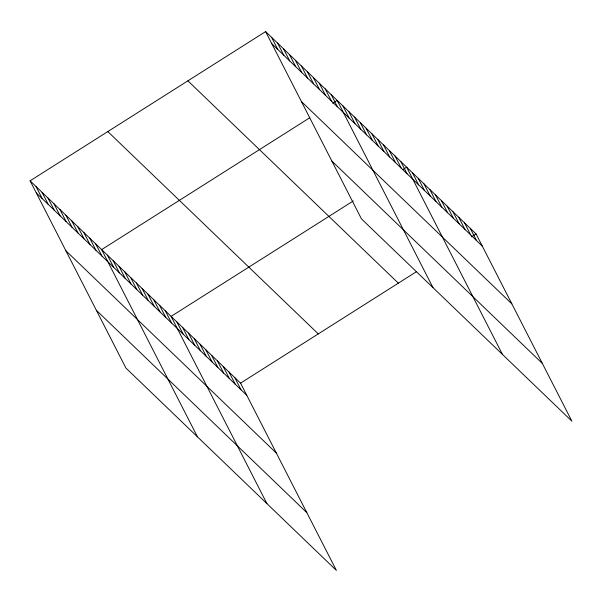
<?xml version="1.0" encoding="UTF-8"?>
<svg xmlns="http://www.w3.org/2000/svg" width="602" height="602" viewBox="0 0 602 602"><rect width="100%" height="100%" fill="white"/><g stroke="black" fill="none" stroke-linecap="round" stroke-linejoin="round"><path stroke-width="0.9" d="M30.1 180.811L240.559 383.143L336.383 570.41L125.931 368.07L30.1 180.811L265.617 31.59L476.069 233.93L571.9 421.189L361.441 218.857L265.617 31.59M309.744 117.766L101.655 249.604L197.486 436.864M332.597 103.281L337.173 100.383L432.996 287.651M353.284 200.948L171.103 316.374L266.934 503.633M402.813 169.568L406.621 167.16L502.452 354.42M240.559 383.143L416.637 271.585M471.501 236.827L476.069 233.93M271.841 43.75L482.292 246.09M301.406 101.535L511.866 303.875M331.875 161.073L542.327 363.412M187.899 80.834L398.351 283.173M107.818 131.567L318.277 333.907M36.323 192.964L246.782 395.303M65.889 250.748L276.348 453.088M96.358 310.286L306.817 512.626M470.282 228.369L476.506 240.522M464.496 222.8L470.719 234.961M458.709 217.239L464.932 229.4M452.922 211.671L459.145 223.831M447.135 206.11L453.359 218.27M441.349 200.541L447.572 212.702M435.562 194.98L441.785 207.141M429.775 189.412L435.991 201.572M423.981 183.851L430.204 196.011M418.194 178.29L424.418 190.45M412.408 172.721L418.631 184.882M400.834 161.592L407.057 173.752M395.047 156.031L401.271 168.191M389.261 150.462L395.484 162.623M383.474 144.901L389.697 157.062M377.687 139.34L383.903 151.493M371.893 133.772L378.116 145.932M366.106 128.211L372.329 140.371M360.32 122.642L366.543 134.803M354.533 117.081L360.756 129.242M348.746 111.513L354.969 123.673M342.959 105.952L349.183 118.112M331.205 94.657L337.429 106.817M325.246 88.923L331.469 101.083M319.286 83.189L325.501 95.349M313.318 77.455L319.542 89.615M307.359 71.721L313.582 83.881M301.391 65.987L307.614 78.147M295.431 60.26L301.655 72.413M289.464 54.526L295.687 66.687M283.504 48.792L289.728 60.952M277.545 43.058L283.768 55.218M271.577 37.324L277.8 49.484M234.772 377.582L240.988 389.742M228.978 372.013L235.201 384.174M223.191 366.452L229.415 378.613M217.405 360.884L223.628 373.044M211.618 355.323L217.841 367.483M205.831 349.762L212.054 361.915M200.045 344.193L206.268 356.354M194.258 338.633L200.481 350.793M188.471 333.064L194.694 345.224M182.684 327.503L188.9 339.663M176.89 321.935L183.113 334.095M165.317 310.805L171.54 322.965M159.53 305.244L165.753 317.404M153.743 299.683L159.966 311.844M147.957 294.115L154.18 306.275M142.17 288.554L148.393 300.714M136.383 282.985L142.606 295.146M130.596 277.424L136.812 289.585M124.802 271.856L131.025 284.016M119.015 266.295L125.239 278.455M113.229 260.734L119.452 272.887M107.442 255.165L113.665 267.326M95.695 243.87L101.911 256.031M89.728 238.136L95.951 250.297M83.768 232.402L89.991 244.562M77.801 226.668L84.024 238.828M71.841 220.934L78.064 233.094M65.874 215.207L72.097 227.368M59.914 209.473L66.137 221.634M53.954 203.739L60.177 215.9M47.987 198.005L54.21 210.166M42.027 192.271L48.25 204.432M36.06 186.537L42.283 198.698"/></g></svg>
